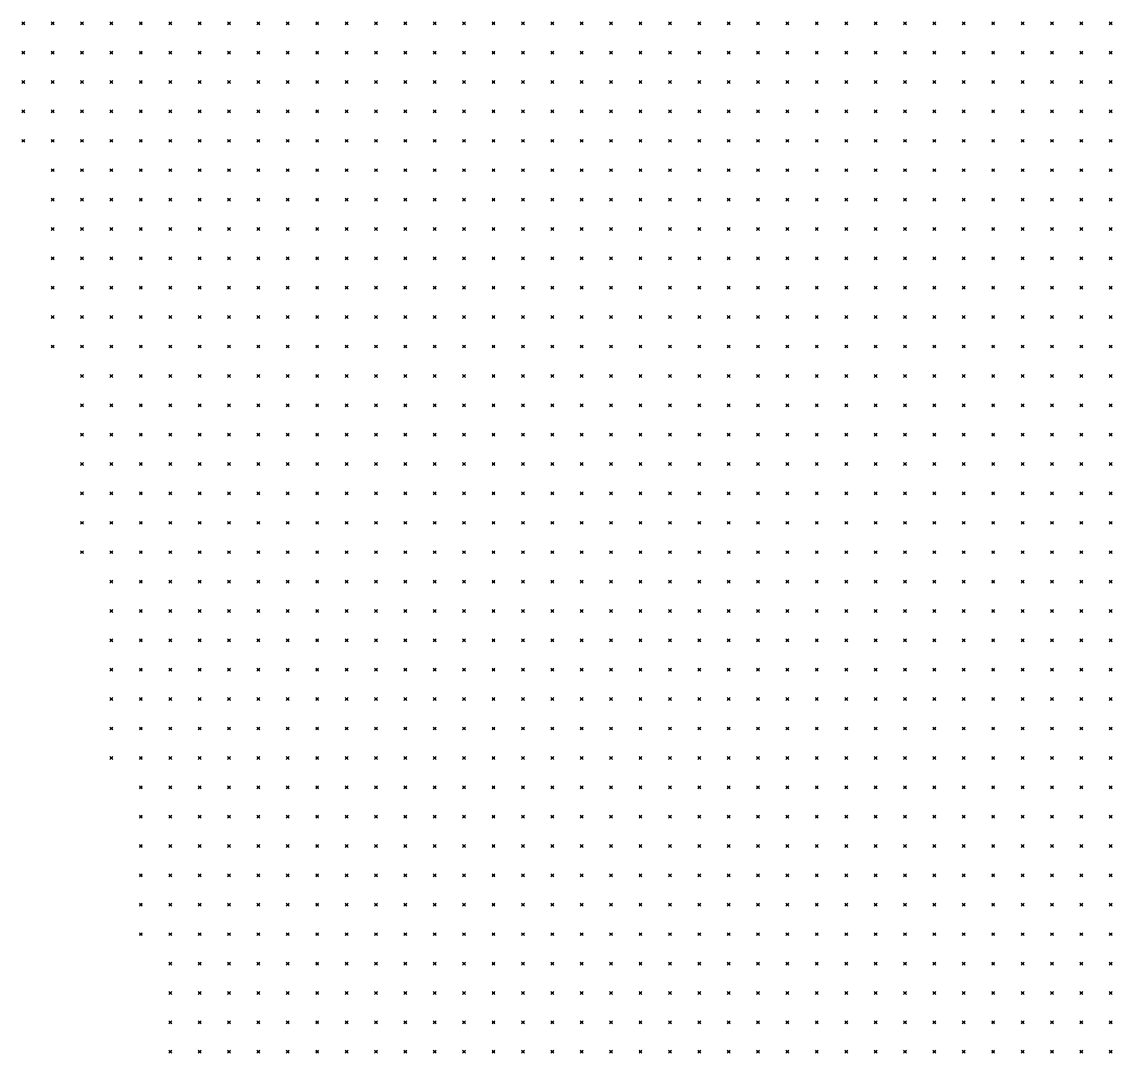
# Model space of a CAD drawing. Header units: metres. Extents: x 441556 to 446409, y 432338 to 461058.
# Drawn here: x 443034.2 to 443145.5, y 447298.8 to 447404.1 of the extents above; entities that cross this region are included whole.
import ezdxf

# ---------------------------------------------------------------- set-up
doc = ezdxf.new("R2010")
doc.units = ezdxf.units.M
doc.header["$MEASUREMENT"] = 0
doc.header["$PDMODE"] = 35
doc.header["$PDSIZE"] = 0.15
doc.layers.add('DTM-NOK-RevN_POINTS', color=91, linetype='Continuous')

msp = doc.modelspace()

# ---------------------------------------------------------------- linework, layer by layer
at = {"layer": 'DTM-NOK-RevN_POINTS'}
for p in [(443034.386, 447403.93, 388.32), (443037.385, 447403.93, 387.885), (443040.384, 447403.93, 387.202), (443043.384, 447403.93, 386.107), (443046.383, 447403.93, 385.408), (443049.382, 447403.93, 385.071), (443052.382, 447403.93, 384.819), (443055.381, 447403.93, 384.608), (443058.381, 447403.93, 384.439), (443061.38, 447403.93, 384.114), (443064.379, 447403.93, 383.684), (443067.379, 447403.93, 383.293), (443070.378, 447403.93, 382.929), (443073.377, 447403.93, 382.063), (443076.377, 447403.93, 381.107), (443079.376, 447403.93, 380.452), (443082.375, 447403.93, 379.815), (443085.375, 447403.93, 379.302), (443088.374, 447403.93, 379.216), (443091.373, 447403.93, 379.065), (443094.373, 447403.93, 378.824), (443097.372, 447403.93, 378.589), (443100.372, 447403.93, 378.29), (443103.371, 447403.93, 377.573), (443106.37, 447403.93, 377.002), (443109.37, 447403.93, 377.257), (443112.369, 447403.93, 377.613), (443115.368, 447403.93, 378.294), (443118.368, 447403.93, 379.026), (443121.367, 447403.93, 380.149), (443124.366, 447403.93, 380.418), (443127.366, 447403.93, 379.817), (443130.365, 447403.93, 378.649), (443133.365, 447403.93, 377.25), (443136.364, 447403.93, 375.798), (443139.363, 447403.93, 374.339), (443142.363, 447403.93, 372.735), (443145.362, 447403.93, 371.202), (443034.386, 447400.931, 388.195), (443037.385, 447400.931, 387.423), (443040.384, 447400.931, 386.659), (443043.384, 447400.931, 386.245), (443046.383, 447400.931, 385.914), (443049.382, 447400.931, 385.575), (443052.382, 447400.931, 385.239), (443055.381, 447400.931, 385.168), (443058.381, 447400.931, 384.951), (443061.38, 447400.931, 384.452), (443064.379, 447400.931, 383.832), (443067.379, 447400.931, 383.015), (443070.378, 447400.931, 382.346), (443073.377, 447400.931, 381.621), (443076.377, 447400.931, 381.427), (443079.376, 447400.931, 381.267), (443082.375, 447400.931, 380.559), (443085.375, 447400.931, 379.402), (443088.374, 447400.931, 379.19), (443091.373, 447400.931, 379.049), (443094.373, 447400.931, 378.836), (443097.372, 447400.931, 378.649), (443100.372, 447400.931, 378.484), (443103.371, 447400.931, 378.271), (443106.37, 447400.931, 378.184), (443109.37, 447400.931, 378.636), (443112.369, 447400.931, 379.052), (443115.368, 447400.931, 380.131), (443118.368, 447400.931, 381.278), (443121.367, 447400.931, 381.971), (443124.366, 447400.931, 381.705), (443127.366, 447400.931, 380.763), (443130.365, 447400.931, 379.413), (443133.365, 447400.931, 377.94), (443136.364, 447400.931, 376.407), (443139.363, 447400.931, 374.759), (443142.363, 447400.931, 373.246), (443145.362, 447400.931, 371.513), (443034.386, 447397.932, 388.018), (443037.385, 447397.932, 387.575), (443040.384, 447397.932, 387.315), (443043.384, 447397.932, 386.905), (443046.383, 447397.932, 386.349), (443049.382, 447397.932, 385.98), (443052.382, 447397.932, 385.799), (443055.381, 447397.932, 385.55), (443058.381, 447397.932, 385.176), (443061.38, 447397.932, 384.4), (443064.379, 447397.932, 383.294), (443067.379, 447397.932, 382.624), (443070.378, 447397.932, 382.284), (443073.377, 447397.932, 382.286), (443076.377, 447397.932, 382.174), (443079.376, 447397.932, 381.864), (443082.375, 447397.932, 381.232), (443085.375, 447397.932, 379.703), (443088.374, 447397.932, 379.13), (443091.373, 447397.932, 379.023), (443094.373, 447397.932, 378.94), (443097.372, 447397.932, 378.764), (443100.372, 447397.932, 378.832), (443103.371, 447397.932, 379.044), (443106.37, 447397.932, 379.559), (443109.37, 447397.932, 380.399), (443112.369, 447397.932, 381.387), (443115.368, 447397.932, 382.612), (443118.368, 447397.932, 383.645), (443121.367, 447397.932, 383.483), (443124.366, 447397.932, 382.75), (443127.366, 447397.932, 381.681), (443130.365, 447397.932, 380.307), (443133.365, 447397.932, 378.755), (443136.364, 447397.932, 376.955), (443139.363, 447397.932, 375.312), (443142.363, 447397.932, 373.633), (443145.362, 447397.932, 371.899), (443034.386, 447394.932, 388.496), (443037.385, 447394.932, 388.26), (443040.384, 447394.932, 387.989), (443043.384, 447394.932, 387.565), (443046.383, 447394.932, 386.917), (443049.382, 447394.932, 386.396), (443052.382, 447394.932, 386.02), (443055.381, 447394.932, 385.251), (443058.381, 447394.932, 384.732), (443061.38, 447394.932, 383.97), (443064.379, 447394.932, 383.433), (443067.379, 447394.932, 383.208), (443070.378, 447394.932, 383.193), (443073.377, 447394.932, 383.016), (443076.377, 447394.932, 382.511), (443079.376, 447394.932, 382.033), (443082.375, 447394.932, 381.524), (443085.375, 447394.932, 380.392), (443088.374, 447394.932, 379.459), (443091.373, 447394.932, 379.158), (443094.373, 447394.932, 379.155), (443097.372, 447394.932, 379.191), (443100.372, 447394.932, 379.43), (443103.371, 447394.932, 380.096), (443106.37, 447394.932, 381.255), (443109.37, 447394.932, 382.358), (443112.369, 447394.932, 383.848), (443115.368, 447394.932, 385.129), (443118.368, 447394.932, 385.525), (443121.367, 447394.932, 384.624), (443124.366, 447394.932, 383.567), (443127.366, 447394.932, 382.318), (443130.365, 447394.932, 380.869), (443133.365, 447394.932, 379.294), (443136.364, 447394.932, 377.619), (443139.363, 447394.932, 375.767), (443142.363, 447394.932, 373.906), (443145.362, 447394.932, 372.277), (443034.386, 447391.933, 388.541), (443037.385, 447391.933, 388.334), (443040.384, 447391.933, 388.211), (443043.384, 447391.933, 387.997), (443046.383, 447391.933, 387.327), (443049.382, 447391.933, 386.712), (443052.382, 447391.933, 386.039), (443055.381, 447391.933, 385.283), (443058.381, 447391.933, 384.854), (443061.38, 447391.933, 384.625), (443064.379, 447391.933, 384.396), (443067.379, 447391.933, 384.161), (443070.378, 447391.933, 383.771), (443073.377, 447391.933, 383.31), (443076.377, 447391.933, 382.731), (443079.376, 447391.933, 382.238), (443082.375, 447391.933, 381.662), (443085.375, 447391.933, 381.059), (443088.374, 447391.933, 379.959), (443091.373, 447391.933, 379.591), (443094.373, 447391.933, 379.827), (443097.372, 447391.933, 380.311), (443100.372, 447391.933, 380.736), (443103.371, 447391.933, 382.048), (443106.37, 447391.933, 383.794), (443109.37, 447391.933, 384.668), (443112.369, 447391.933, 386.208), (443115.368, 447391.933, 387.208), (443118.368, 447391.933, 386.627), (443121.367, 447391.933, 385.623), (443124.366, 447391.933, 384.289), (443127.366, 447391.933, 382.943), (443130.365, 447391.933, 381.283), (443133.365, 447391.933, 379.709), (443136.364, 447391.933, 378.204), (443139.363, 447391.933, 376.238), (443142.363, 447391.933, 374.287), (443145.362, 447391.933, 372.392), (443037.385, 447388.934, 388.423), (443040.384, 447388.934, 388.243), (443043.384, 447388.934, 387.959), (443046.383, 447388.934, 387.341), (443049.382, 447388.934, 386.729), (443052.382, 447388.934, 386.253), (443055.381, 447388.934, 385.991), (443058.381, 447388.934, 385.643), (443061.38, 447388.934, 385.218), (443064.379, 447388.934, 384.859), (443067.379, 447388.934, 384.398), (443070.378, 447388.934, 383.973), (443073.377, 447388.934, 383.6), (443076.377, 447388.934, 383.099), (443079.376, 447388.934, 382.581), (443082.375, 447388.934, 381.837), (443085.375, 447388.934, 381.508), (443088.374, 447388.934, 381.058), (443091.373, 447388.934, 380.869), (443094.373, 447388.934, 381.409), (443097.372, 447388.934, 382.708), (443100.372, 447388.934, 384.984), (443103.371, 447388.934, 386.192), (443106.37, 447388.934, 386.897), (443109.37, 447388.934, 387.263), (443112.369, 447388.934, 388.181), (443115.368, 447388.934, 388.499), (443118.368, 447388.934, 387.732), (443121.367, 447388.934, 386.394), (443124.366, 447388.934, 384.995), (443127.366, 447388.934, 383.441), (443130.365, 447388.934, 381.881), (443133.365, 447388.934, 380.151), (443136.364, 447388.934, 378.336), (443139.363, 447388.934, 376.421), (443142.363, 447388.934, 374.54), (443145.362, 447388.934, 372.681), (443037.385, 447385.934, 388.375), (443040.384, 447385.934, 388.15), (443043.384, 447385.934, 387.894), (443046.383, 447385.934, 387.413), (443049.382, 447385.934, 387.332), (443052.382, 447385.934, 387.183), (443055.381, 447385.934, 386.668), (443058.381, 447385.934, 385.911), (443061.38, 447385.934, 385.587), (443064.379, 447385.934, 385.221), (443067.379, 447385.934, 384.763), (443070.378, 447385.934, 384.315), (443073.377, 447385.934, 384.046), (443076.377, 447385.934, 383.619), (443079.376, 447385.934, 382.99), (443082.375, 447385.934, 382.412), (443085.375, 447385.934, 381.918), (443088.374, 447385.934, 381.579), (443091.373, 447385.934, 381.747), (443094.373, 447385.934, 382.688), (443097.372, 447385.934, 385.75), (443100.372, 447385.934, 388.186), (443103.371, 447385.934, 389.325), (443106.37, 447385.934, 389.724), (443109.37, 447385.934, 390.167), (443112.369, 447385.934, 390.577), (443115.368, 447385.934, 389.788), (443118.368, 447385.934, 388.65), (443121.367, 447385.934, 386.957), (443124.366, 447385.934, 385.249), (443127.366, 447385.934, 383.761), (443130.365, 447385.934, 382.25), (443133.365, 447385.934, 380.443), (443136.364, 447385.934, 378.268), (443139.363, 447385.934, 376.518), (443142.363, 447385.934, 374.721), (443145.362, 447385.934, 372.774), (443037.385, 447382.935, 388.625), (443040.384, 447382.935, 388.384), (443043.384, 447382.935, 388.321), (443046.383, 447382.935, 388.203), (443049.382, 447382.935, 387.908), (443052.382, 447382.935, 387.498), (443055.381, 447382.935, 386.912), (443058.381, 447382.935, 386.467), (443061.38, 447382.935, 386.027), (443064.379, 447382.935, 385.632), (443067.379, 447382.935, 385.247), (443070.378, 447382.935, 384.912), (443073.377, 447382.935, 384.527), (443076.377, 447382.935, 384.055), (443079.376, 447382.935, 383.58), (443082.375, 447382.935, 383.116), (443085.375, 447382.935, 382.705), (443088.374, 447382.935, 382.639), (443091.373, 447382.935, 383.069), (443094.373, 447382.935, 384.664), (443097.372, 447382.935, 388.574), (443100.372, 447382.935, 390.836), (443103.371, 447382.935, 392.214), (443106.37, 447382.935, 392.852), (443109.37, 447382.935, 392.814), (443112.369, 447382.935, 391.923), (443115.368, 447382.935, 390.729), (443118.368, 447382.935, 389.092), (443121.367, 447382.935, 387.254), (443124.366, 447382.935, 385.209), (443127.366, 447382.935, 383.856), (443130.365, 447382.935, 382.416), (443133.365, 447382.935, 380.335), (443136.364, 447382.935, 378.351), (443139.363, 447382.935, 376.409), (443142.363, 447382.935, 374.563), (443145.362, 447382.935, 372.912), (443037.385, 447379.936, 388.837), (443040.384, 447379.936, 388.753), (443043.384, 447379.936, 388.828), (443046.383, 447379.936, 388.617), (443049.382, 447379.936, 388.141), (443052.382, 447379.936, 387.72), (443055.381, 447379.936, 387.494), (443058.381, 447379.936, 387.04), (443061.38, 447379.936, 386.631), (443064.379, 447379.936, 386.369), (443067.379, 447379.936, 385.935), (443070.378, 447379.936, 385.403), (443073.377, 447379.936, 384.894), (443076.377, 447379.936, 384.495), (443079.376, 447379.936, 384.242), (443082.375, 447379.936, 384.118), (443085.375, 447379.936, 384.099), (443088.374, 447379.936, 384.007), (443091.373, 447379.936, 384.713), (443094.373, 447379.936, 386.827), (443097.372, 447379.936, 390.083), (443100.372, 447379.936, 393.022), (443103.371, 447379.936, 394.681), (443106.37, 447379.936, 395.247), (443109.37, 447379.936, 394.472), (443112.369, 447379.936, 392.937), (443115.368, 447379.936, 391.362), (443118.368, 447379.936, 389.181), (443121.367, 447379.936, 387.434), (443124.366, 447379.936, 385.511), (443127.366, 447379.936, 383.857), (443130.365, 447379.936, 381.973), (443133.365, 447379.936, 380.018), (443136.364, 447379.936, 378.177), (443139.363, 447379.936, 376.351), (443142.363, 447379.936, 374.712), (443145.362, 447379.936, 372.685), (443037.385, 447376.936, 389.822), (443040.384, 447376.936, 389.513), (443043.384, 447376.936, 389.183), (443046.383, 447376.936, 388.874), (443049.382, 447376.936, 388.558), (443052.382, 447376.936, 388.208), (443055.381, 447376.936, 387.858), (443058.381, 447376.936, 387.701), (443061.38, 447376.936, 387.156), (443064.379, 447376.936, 386.798), (443067.379, 447376.936, 386.45), (443070.378, 447376.936, 385.784), (443073.377, 447376.936, 385.248), (443076.377, 447376.936, 385.054), (443079.376, 447376.936, 384.984), (443082.375, 447376.936, 385.464), (443085.375, 447376.936, 386.018), (443088.374, 447376.936, 385.953), (443091.373, 447376.936, 386.481), (443094.373, 447376.936, 388.554), (443097.372, 447376.936, 391.795), (443100.372, 447376.936, 394.836), (443103.371, 447376.936, 396.815), (443106.37, 447376.936, 396.843), (443109.37, 447376.936, 395.438), (443112.369, 447376.936, 393.532), (443115.368, 447376.936, 391.736), (443118.368, 447376.936, 389.591), (443121.367, 447376.936, 387.417), (443124.366, 447376.936, 385.388), (443127.366, 447376.936, 383.602), (443130.365, 447376.936, 381.7), (443133.365, 447376.936, 379.885), (443136.364, 447376.936, 378.278), (443139.363, 447376.936, 376.477), (443142.363, 447376.936, 374.321), (443145.362, 447376.936, 372.359), (443037.385, 447373.937, 390.319), (443040.384, 447373.937, 390.127), (443043.384, 447373.937, 389.799), (443046.383, 447373.937, 389.338), (443049.382, 447373.937, 388.95), (443052.382, 447373.937, 388.569), (443055.381, 447373.937, 388.177), (443058.381, 447373.937, 387.836), (443061.38, 447373.937, 387.395), (443064.379, 447373.937, 387.106), (443067.379, 447373.937, 386.796), (443070.378, 447373.937, 386.372), (443073.377, 447373.937, 386.099), (443076.377, 447373.937, 386.012), (443079.376, 447373.937, 386.196), (443082.375, 447373.937, 386.733), (443085.375, 447373.937, 387.448), (443088.374, 447373.937, 387.692), (443091.373, 447373.937, 388.252), (443094.373, 447373.937, 390.52), (443097.372, 447373.937, 393.495), (443100.372, 447373.937, 396.159), (443103.371, 447373.937, 397.989), (443106.37, 447373.937, 397.961), (443109.37, 447373.937, 396.315), (443112.369, 447373.937, 394.235), (443115.368, 447373.937, 391.926), (443118.368, 447373.937, 389.7), (443121.367, 447373.937, 387.328), (443124.366, 447373.937, 385.227), (443127.366, 447373.937, 383.572), (443130.365, 447373.937, 381.662), (443133.365, 447373.937, 379.893), (443136.364, 447373.937, 378.062), (443139.363, 447373.937, 376.321), (443142.363, 447373.937, 374.151), (443145.362, 447373.937, 372.071), (443037.385, 447370.937, 390.687), (443040.384, 447370.937, 390.415), (443043.384, 447370.937, 390.051), (443046.383, 447370.937, 389.562), (443049.382, 447370.937, 389.103), (443052.382, 447370.937, 388.751), (443055.381, 447370.937, 388.24), (443058.381, 447370.937, 387.923), (443061.38, 447370.937, 387.639), (443064.379, 447370.937, 387.518), (443067.379, 447370.937, 387.396), (443070.378, 447370.937, 387.385), (443073.377, 447370.937, 387.31), (443076.377, 447370.937, 387.655), (443079.376, 447370.937, 387.989), (443082.375, 447370.937, 388.541), (443085.375, 447370.937, 388.879), (443088.374, 447370.937, 389.607), (443091.373, 447370.937, 390.347), (443094.373, 447370.937, 392.781), (443097.372, 447370.937, 395.052), (443100.372, 447370.937, 397.404), (443103.371, 447370.937, 398.979), (443106.37, 447370.937, 398.546), (443109.37, 447370.937, 396.59), (443112.369, 447370.937, 394.312), (443115.368, 447370.937, 391.883), (443118.368, 447370.937, 389.632), (443121.367, 447370.937, 387.554), (443124.366, 447370.937, 385.539), (443127.366, 447370.937, 383.486), (443130.365, 447370.937, 381.318), (443133.365, 447370.937, 379.252), (443136.364, 447370.937, 377.487), (443139.363, 447370.937, 375.506), (443142.363, 447370.937, 373.691), (443145.362, 447370.937, 371.855), (443040.384, 447367.938, 390.547), (443043.384, 447367.938, 390.144), (443046.383, 447367.938, 389.829), (443049.382, 447367.938, 389.328), (443052.382, 447367.938, 388.697), (443055.381, 447367.938, 388.297), (443058.381, 447367.938, 388.068), (443061.38, 447367.938, 388.122), (443064.379, 447367.938, 388.434), (443067.379, 447367.938, 388.603), (443070.378, 447367.938, 388.861), (443073.377, 447367.938, 389.206), (443076.377, 447367.938, 389.589), (443079.376, 447367.938, 390.367), (443082.375, 447367.938, 390.555), (443085.375, 447367.938, 390.71), (443088.374, 447367.938, 391.267), (443091.373, 447367.938, 392.078), (443094.373, 447367.938, 393.97), (443097.372, 447367.938, 397.051), (443100.372, 447367.938, 398.868), (443103.371, 447367.938, 399.663), (443106.37, 447367.938, 398.738), (443109.37, 447367.938, 396.88), (443112.369, 447367.938, 394.397), (443115.368, 447367.938, 392.16), (443118.368, 447367.938, 389.827), (443121.367, 447367.938, 387.73), (443124.366, 447367.938, 385.656), (443127.366, 447367.938, 383.269), (443130.365, 447367.938, 380.97), (443133.365, 447367.938, 378.762), (443136.364, 447367.938, 376.892), (443139.363, 447367.938, 375.081), (443142.363, 447367.938, 373.45), (443145.362, 447367.938, 371.709), (443040.384, 447364.939, 390.887), (443043.384, 447364.939, 390.505), (443046.383, 447364.939, 390.21), (443049.382, 447364.939, 389.739), (443052.382, 447364.939, 389.031), (443055.381, 447364.939, 388.83), (443058.381, 447364.939, 389.561), (443061.38, 447364.939, 389.759), (443064.379, 447364.939, 390.255), (443067.379, 447364.939, 390.403), (443070.378, 447364.939, 390.819), (443073.377, 447364.939, 391.328), (443076.377, 447364.939, 391.781), (443079.376, 447364.939, 392.518), (443082.375, 447364.939, 392.741), (443085.375, 447364.939, 392.554), (443088.374, 447364.939, 392.738), (443091.373, 447364.939, 393.575), (443094.373, 447364.939, 396.154), (443097.372, 447364.939, 398.757), (443100.372, 447364.939, 400.118), (443103.371, 447364.939, 400.112), (443106.37, 447364.939, 398.716), (443109.37, 447364.939, 397), (443112.369, 447364.939, 394.565), (443115.368, 447364.939, 392.259), (443118.368, 447364.939, 390.103), (443121.367, 447364.939, 387.961), (443124.366, 447364.939, 385.706), (443127.366, 447364.939, 383.354), (443130.365, 447364.939, 380.959), (443133.365, 447364.939, 378.483), (443136.364, 447364.939, 376.611), (443139.363, 447364.939, 375.148), (443142.363, 447364.939, 373.761), (443145.362, 447364.939, 372.352), (443040.384, 447361.939, 390.881), (443043.384, 447361.939, 390.661), (443046.383, 447361.939, 390.574), (443049.382, 447361.939, 390.425), (443052.382, 447361.939, 390.467), (443055.381, 447361.939, 390.831), (443058.381, 447361.939, 391.366), (443061.38, 447361.939, 391.685), (443064.379, 447361.939, 391.904), (443067.379, 447361.939, 392.106), (443070.378, 447361.939, 392.589), (443073.377, 447361.939, 393.065), (443076.377, 447361.939, 393.673), (443079.376, 447361.939, 394.034), (443082.375, 447361.939, 394.789), (443085.375, 447361.939, 394.903), (443088.374, 447361.939, 394.734), (443091.373, 447361.939, 395.373), (443094.373, 447361.939, 397.534), (443097.372, 447361.939, 399.767), (443100.372, 447361.939, 401.246), (443103.371, 447361.939, 400.601), (443106.37, 447361.939, 399.056), (443109.37, 447361.939, 397.083), (443112.369, 447361.939, 394.82), (443115.368, 447361.939, 392.614), (443118.368, 447361.939, 390.332), (443121.367, 447361.939, 388.079), (443124.366, 447361.939, 385.856), (443127.366, 447361.939, 383.509), (443130.365, 447361.939, 381.029), (443133.365, 447361.939, 378.576), (443136.364, 447361.939, 376.879), (443139.363, 447361.939, 375.868), (443142.363, 447361.939, 374.361), (443145.362, 447361.939, 372.71), (443040.384, 447358.94, 391.174), (443043.384, 447358.94, 391.297), (443046.383, 447358.94, 391.728), (443049.382, 447358.94, 391.934), (443052.382, 447358.94, 392.288), (443055.381, 447358.94, 392.797), (443058.381, 447358.94, 393.074), (443061.38, 447358.94, 393.221), (443064.379, 447358.94, 393.4), (443067.379, 447358.94, 393.898), (443070.378, 447358.94, 394.424), (443073.377, 447358.94, 394.763), (443076.377, 447358.94, 395.441), (443079.376, 447358.94, 396.071), (443082.375, 447358.94, 396.706), (443085.375, 447358.94, 397.108), (443088.374, 447358.94, 396.642), (443091.373, 447358.94, 397.089), (443094.373, 447358.94, 398.707), (443097.372, 447358.94, 400.793), (443100.372, 447358.94, 401.916), (443103.371, 447358.94, 401.006), (443106.37, 447358.94, 399.416), (443109.37, 447358.94, 397.319), (443112.369, 447358.94, 395.094), (443115.368, 447358.94, 392.652), (443118.368, 447358.94, 390.045), (443121.367, 447358.94, 388.085), (443124.366, 447358.94, 385.498), (443127.366, 447358.94, 383.441), (443130.365, 447358.94, 381.244), (443133.365, 447358.94, 379.017), (443136.364, 447358.94, 377.601), (443139.363, 447358.94, 376.567), (443142.363, 447358.94, 374.845), (443145.362, 447358.94, 372.807), (443040.384, 447355.941, 392.961), (443043.384, 447355.941, 393.482), (443046.383, 447355.941, 394.276), (443049.382, 447355.941, 394.301), (443052.382, 447355.941, 394.743), (443055.381, 447355.941, 394.76), (443058.381, 447355.941, 394.956), (443061.38, 447355.941, 395.049), (443064.379, 447355.941, 395.413), (443067.379, 447355.941, 395.76), (443070.378, 447355.941, 396.142), (443073.377, 447355.941, 396.717), (443076.377, 447355.941, 397.158), (443079.376, 447355.941, 397.941), (443082.375, 447355.941, 398.606), (443085.375, 447355.941, 398.738), (443088.374, 447355.941, 398.773), (443091.373, 447355.941, 398.788), (443094.373, 447355.941, 400.214), (443097.372, 447355.941, 401.668), (443100.372, 447355.941, 402.515), (443103.371, 447355.941, 401.261), (443106.37, 447355.941, 399.487), (443109.37, 447355.941, 397.522), (443112.369, 447355.941, 394.96), (443115.368, 447355.941, 392.854), (443118.368, 447355.941, 390.432), (443121.367, 447355.941, 388.299), (443124.366, 447355.941, 386.022), (443127.366, 447355.941, 383.557), (443130.365, 447355.941, 381.24), (443133.365, 447355.941, 379.152), (443136.364, 447355.941, 378.075), (443139.363, 447355.941, 376.741), (443142.363, 447355.941, 374.904), (443145.362, 447355.941, 372.951), (443040.384, 447352.941, 395.455), (443043.384, 447352.941, 395.962), (443046.383, 447352.941, 396.175), (443049.382, 447352.941, 396.328), (443052.382, 447352.941, 396.646), (443055.381, 447352.941, 396.613), (443058.381, 447352.941, 396.826), (443061.38, 447352.941, 397.155), (443064.379, 447352.941, 397.317), (443067.379, 447352.941, 397.579), (443070.378, 447352.941, 398.253), (443073.377, 447352.941, 398.467), (443076.377, 447352.941, 399.284), (443079.376, 447352.941, 399.908), (443082.375, 447352.941, 400.47), (443085.375, 447352.941, 400.707), (443088.374, 447352.941, 400.829), (443091.373, 447352.941, 401.086), (443094.373, 447352.941, 401.632), (443097.372, 447352.941, 402.518), (443100.372, 447352.941, 402.804), (443103.371, 447352.941, 401.236), (443106.37, 447352.941, 399.691), (443109.37, 447352.941, 397.674), (443112.369, 447352.941, 395.352), (443115.368, 447352.941, 393.118), (443118.368, 447352.941, 390.596), (443121.367, 447352.941, 388.216), (443124.366, 447352.941, 385.845), (443127.366, 447352.941, 383.521), (443130.365, 447352.941, 381.21), (443133.365, 447352.941, 379.57), (443136.364, 447352.941, 378.142), (443139.363, 447352.941, 376.681), (443142.363, 447352.941, 375.098), (443145.362, 447352.941, 373.35), (443040.384, 447349.942, 397.104), (443043.384, 447349.942, 397.516), (443046.383, 447349.942, 397.928), (443049.382, 447349.942, 398.408), (443052.382, 447349.942, 398.629), (443055.381, 447349.942, 398.454), (443058.381, 447349.942, 398.89), (443061.38, 447349.942, 399.304), (443064.379, 447349.942, 399.272), (443067.379, 447349.942, 399.677), (443070.378, 447349.942, 400.008), (443073.377, 447349.942, 400.374), (443076.377, 447349.942, 401.301), (443079.376, 447349.942, 401.998), (443082.375, 447349.942, 402.269), (443085.375, 447349.942, 402.501), (443088.374, 447349.942, 402.642), (443091.373, 447349.942, 402.646), (443094.373, 447349.942, 402.735), (443097.372, 447349.942, 402.865), (443100.372, 447349.942, 402.475), (443103.371, 447349.942, 401.12), (443106.37, 447349.942, 399.516), (443109.37, 447349.942, 397.569), (443112.369, 447349.942, 395.276), (443115.368, 447349.942, 393.226), (443118.368, 447349.942, 390.842), (443121.367, 447349.942, 388.404), (443124.366, 447349.942, 386.128), (443127.366, 447349.942, 383.9), (443130.365, 447349.942, 381.65), (443133.365, 447349.942, 379.775), (443136.364, 447349.942, 378.084), (443139.363, 447349.942, 376.556), (443142.363, 447349.942, 375.019), (443145.362, 447349.942, 373.161), (443043.384, 447346.943, 399.099), (443046.383, 447346.943, 399.442), (443049.382, 447346.943, 400.102), (443052.382, 447346.943, 400.119), (443055.381, 447346.943, 400.611), (443058.381, 447346.943, 400.926), (443061.38, 447346.943, 401.204), (443064.379, 447346.943, 401.489), (443067.379, 447346.943, 401.668), (443070.378, 447346.943, 402.287), (443073.377, 447346.943, 402.729), (443076.377, 447346.943, 403.708), (443079.376, 447346.943, 404.354), (443082.375, 447346.943, 404.491), (443085.375, 447346.943, 403.963), (443088.374, 447346.943, 403.961), (443091.373, 447346.943, 403.583), (443094.373, 447346.943, 403.464), (443097.372, 447346.943, 402.838), (443100.372, 447346.943, 401.87), (443103.371, 447346.943, 400.681), (443106.37, 447346.943, 399.24), (443109.37, 447346.943, 397.365), (443112.369, 447346.943, 395.105), (443115.368, 447346.943, 392.977), (443118.368, 447346.943, 390.782), (443121.367, 447346.943, 388.694), (443124.366, 447346.943, 386.716), (443127.366, 447346.943, 384.238), (443130.365, 447346.943, 382.074), (443133.365, 447346.943, 379.905), (443136.364, 447346.943, 378.335), (443139.363, 447346.943, 376.641), (443142.363, 447346.943, 375.036), (443145.362, 447346.943, 372.813), (443043.384, 447343.943, 400.748), (443046.383, 447343.943, 401.4), (443049.382, 447343.943, 401.93), (443052.382, 447343.943, 402.496), (443055.381, 447343.943, 402.599), (443058.381, 447343.943, 402.78), (443061.38, 447343.943, 403.238), (443064.379, 447343.943, 403.582), (443067.379, 447343.943, 403.952), (443070.378, 447343.943, 404.247), (443073.377, 447343.943, 405.078), (443076.377, 447343.943, 405.748), (443079.376, 447343.943, 406.275), (443082.375, 447343.943, 406.549), (443085.375, 447343.943, 405.957), (443088.374, 447343.943, 405.438), (443091.373, 447343.943, 404.549), (443094.373, 447343.943, 403.617), (443097.372, 447343.943, 402.437), (443100.372, 447343.943, 401.312), (443103.371, 447343.943, 400.057), (443106.37, 447343.943, 398.428), (443109.37, 447343.943, 396.83), (443112.369, 447343.943, 394.869), (443115.368, 447343.943, 393.012), (443118.368, 447343.943, 390.841), (443121.367, 447343.943, 388.629), (443124.366, 447343.943, 386.357), (443127.366, 447343.943, 384.048), (443130.365, 447343.943, 382.191), (443133.365, 447343.943, 380.186), (443136.364, 447343.943, 378.348), (443139.363, 447343.943, 376.608), (443142.363, 447343.943, 374.791), (443145.362, 447343.943, 372.377), (443043.384, 447340.944, 402.842), (443046.383, 447340.944, 403.304), (443049.382, 447340.944, 403.72), (443052.382, 447340.944, 404.1), (443055.381, 447340.944, 404.87), (443058.381, 447340.944, 405.062), (443061.38, 447340.944, 405.317), (443064.379, 447340.944, 405.641), (443067.379, 447340.944, 406.324), (443070.378, 447340.944, 406.848), (443073.377, 447340.944, 407.137), (443076.377, 447340.944, 408.055), (443079.376, 447340.944, 408.559), (443082.375, 447340.944, 408.464), (443085.375, 447340.944, 407.42), (443088.374, 447340.944, 406.25), (443091.373, 447340.944, 404.851), (443094.373, 447340.944, 403.28), (443097.372, 447340.944, 401.815), (443100.372, 447340.944, 400.583), (443103.371, 447340.944, 398.959), (443106.37, 447340.944, 397.6), (443109.37, 447340.944, 396.211), (443112.369, 447340.944, 394.463), (443115.368, 447340.944, 392.668), (443118.368, 447340.944, 390.522), (443121.367, 447340.944, 388.409), (443124.366, 447340.944, 386.025), (443127.366, 447340.944, 383.98), (443130.365, 447340.944, 382.149), (443133.365, 447340.944, 380.154), (443136.364, 447340.944, 378.389), (443139.363, 447340.944, 376.455), (443142.363, 447340.944, 374.322), (443145.362, 447340.944, 372.018), (443043.384, 447337.944, 404.328), (443046.383, 447337.944, 405.119), (443049.382, 447337.944, 405.568), (443052.382, 447337.944, 406.089), (443055.381, 447337.944, 406.534), (443058.381, 447337.944, 407.27), (443061.38, 447337.944, 407.653), (443064.379, 447337.944, 408.002), (443067.379, 447337.944, 408.581), (443070.378, 447337.944, 408.9), (443073.377, 447337.944, 409.274), (443076.377, 447337.944, 410.01), (443079.376, 447337.944, 410.606), (443082.375, 447337.944, 409.8), (443085.375, 447337.944, 408.317), (443088.374, 447337.944, 406.81), (443091.373, 447337.944, 405.001), (443094.373, 447337.944, 403.097), (443097.372, 447337.944, 401.299), (443100.372, 447337.944, 399.794), (443103.371, 447337.944, 398.211), (443106.37, 447337.944, 396.53), (443109.37, 447337.944, 395.128), (443112.369, 447337.944, 393.687), (443115.368, 447337.944, 392.244), (443118.368, 447337.944, 390.312), (443121.367, 447337.944, 388.182), (443124.366, 447337.944, 385.893), (443127.366, 447337.944, 383.794), (443130.365, 447337.944, 381.706), (443133.365, 447337.944, 379.738), (443136.364, 447337.944, 377.913), (443139.363, 447337.944, 375.845), (443142.363, 447337.944, 373.923), (443145.362, 447337.944, 371.71), (443043.384, 447334.945, 405.718), (443046.383, 447334.945, 406.578), (443049.382, 447334.945, 407.343), (443052.382, 447334.945, 408.055), (443055.381, 447334.945, 408.595), (443058.381, 447334.945, 409.636), (443061.38, 447334.945, 410.233), (443064.379, 447334.945, 410.72), (443067.379, 447334.945, 410.968), (443070.378, 447334.945, 411.473), (443073.377, 447334.945, 411.969), (443076.377, 447334.945, 412.175), (443079.376, 447334.945, 412.033), (443082.375, 447334.945, 410.609), (443085.375, 447334.945, 409.053), (443088.374, 447334.945, 407.099), (443091.373, 447334.945, 405.052), (443094.373, 447334.945, 402.967), (443097.372, 447334.945, 400.954), (443100.372, 447334.945, 399.242), (443103.371, 447334.945, 397.474), (443106.37, 447334.945, 395.716), (443109.37, 447334.945, 394.295), (443112.369, 447334.945, 392.987), (443115.368, 447334.945, 391.767), (443118.368, 447334.945, 389.865), (443121.367, 447334.945, 387.808), (443124.366, 447334.945, 385.582), (443127.366, 447334.945, 383.551), (443130.365, 447334.945, 381.45), (443133.365, 447334.945, 379.302), (443136.364, 447334.945, 377.074), (443139.363, 447334.945, 375.194), (443142.363, 447334.945, 373.084), (443145.362, 447334.945, 371.082), (443043.384, 447331.946, 407.889), (443046.383, 447331.946, 408.454), (443049.382, 447331.946, 409.452), (443052.382, 447331.946, 410.233), (443055.381, 447331.946, 410.998), (443058.381, 447331.946, 411.91), (443061.38, 447331.946, 412.328), (443064.379, 447331.946, 412.731), (443067.379, 447331.946, 413.227), (443070.378, 447331.946, 413.817), (443073.377, 447331.946, 414.102), (443076.377, 447331.946, 414.079), (443079.376, 447331.946, 413.204), (443082.375, 447331.946, 411.427), (443085.375, 447331.946, 409.301), (443088.374, 447331.946, 407.165), (443091.373, 447331.946, 405.018), (443094.373, 447331.946, 403.03), (443097.372, 447331.946, 400.804), (443100.372, 447331.946, 399.039), (443103.371, 447331.946, 397.169), (443106.37, 447331.946, 395.473), (443109.37, 447331.946, 393.836), (443112.369, 447331.946, 392.273), (443115.368, 447331.946, 390.973), (443118.368, 447331.946, 389.163), (443121.367, 447331.946, 387.524), (443124.366, 447331.946, 385.474), (443127.366, 447331.946, 383.304), (443130.365, 447331.946, 381.109), (443133.365, 447331.946, 378.677), (443136.364, 447331.946, 376.452), (443139.363, 447331.946, 374.282), (443142.363, 447331.946, 372.357), (443145.362, 447331.946, 370.662), (443043.384, 447328.946, 410.23), (443046.383, 447328.946, 411.032), (443049.382, 447328.946, 411.55), (443052.382, 447328.946, 412.229), (443055.381, 447328.946, 413.187), (443058.381, 447328.946, 414.522), (443061.38, 447328.946, 414.966), (443064.379, 447328.946, 415.458), (443067.379, 447328.946, 415.961), (443070.378, 447328.946, 416.485), (443073.377, 447328.946, 416.281), (443076.377, 447328.946, 415.36), (443079.376, 447328.946, 413.88), (443082.375, 447328.946, 411.653), (443085.375, 447328.946, 409.297), (443088.374, 447328.946, 407.156), (443091.373, 447328.946, 405.015), (443094.373, 447328.946, 403.086), (443097.372, 447328.946, 401.086), (443100.372, 447328.946, 399.255), (443103.371, 447328.946, 397.415), (443106.37, 447328.946, 395.376), (443109.37, 447328.946, 393.455), (443112.369, 447328.946, 391.793), (443115.368, 447328.946, 390.185), (443118.368, 447328.946, 388.621), (443121.367, 447328.946, 387.081), (443124.366, 447328.946, 385.031), (443127.366, 447328.946, 383.084), (443130.365, 447328.946, 380.818), (443133.365, 447328.946, 378.317), (443136.364, 447328.946, 375.913), (443139.363, 447328.946, 373.53), (443142.363, 447328.946, 371.818), (443145.362, 447328.946, 370.138), (443046.383, 447325.947, 412.864), (443049.382, 447325.947, 413.674), (443052.382, 447325.947, 414.358), (443055.381, 447325.947, 415.567), (443058.381, 447325.947, 416.552), (443061.38, 447325.947, 417.737), (443064.379, 447325.947, 418.571), (443067.379, 447325.947, 418.811), (443070.378, 447325.947, 418.62), (443073.377, 447325.947, 417.698), (443076.377, 447325.947, 416.308), (443079.376, 447325.947, 414.379), (443082.375, 447325.947, 412.049), (443085.375, 447325.947, 409.482), (443088.374, 447325.947, 407.118), (443091.373, 447325.947, 404.904), (443094.373, 447325.947, 403.234), (443097.372, 447325.947, 401.253), (443100.372, 447325.947, 399.436), (443103.371, 447325.947, 397.418), (443106.37, 447325.947, 395.34), (443109.37, 447325.947, 393.267), (443112.369, 447325.947, 391.362), (443115.368, 447325.947, 389.731), (443118.368, 447325.947, 388.063), (443121.367, 447325.947, 386.393), (443124.366, 447325.947, 384.748), (443127.366, 447325.947, 382.829), (443130.365, 447325.947, 380.522), (443133.365, 447325.947, 377.944), (443136.364, 447325.947, 375.715), (443139.363, 447325.947, 373.459), (443142.363, 447325.947, 371.681), (443145.362, 447325.947, 370.258), (443046.383, 447322.948, 414.506), (443049.382, 447322.948, 415.354), (443052.382, 447322.948, 416.508), (443055.381, 447322.948, 417.969), (443058.381, 447322.948, 419.386), (443061.38, 447322.948, 420.604), (443064.379, 447322.948, 421.586), (443067.379, 447322.948, 421.443), (443070.378, 447322.948, 420.451), (443073.377, 447322.948, 419.178), (443076.377, 447322.948, 417.089), (443079.376, 447322.948, 414.849), (443082.375, 447322.948, 412.328), (443085.375, 447322.948, 409.76), (443088.374, 447322.948, 407.506), (443091.373, 447322.948, 405.442), (443094.373, 447322.948, 403.822), (443097.372, 447322.948, 401.727), (443100.372, 447322.948, 399.607), (443103.371, 447322.948, 397.391), (443106.37, 447322.948, 395.2), (443109.37, 447322.948, 393.074), (443112.369, 447322.948, 391.199), (443115.368, 447322.948, 389.594), (443118.368, 447322.948, 387.686), (443121.367, 447322.948, 385.929), (443124.366, 447322.948, 384.346), (443127.366, 447322.948, 382.587), (443130.365, 447322.948, 380.316), (443133.365, 447322.948, 377.761), (443136.364, 447322.948, 375.573), (443139.363, 447322.948, 373.614), (443142.363, 447322.948, 372.062), (443145.362, 447322.948, 370.628), (443046.383, 447319.948, 416.456), (443049.382, 447319.948, 417.153), (443052.382, 447319.948, 418.391), (443055.381, 447319.948, 419.968), (443058.381, 447319.948, 421.674), (443061.38, 447319.948, 423.178), (443064.379, 447319.948, 424.1), (443067.379, 447319.948, 423.236), (443070.378, 447319.948, 421.899), (443073.377, 447319.948, 420.191), (443076.377, 447319.948, 417.806), (443079.376, 447319.948, 415.392), (443082.375, 447319.948, 412.956), (443085.375, 447319.948, 410.63), (443088.374, 447319.948, 408.261), (443091.373, 447319.948, 406.278), (443094.373, 447319.948, 404.313), (443097.372, 447319.948, 401.922), (443100.372, 447319.948, 399.669), (443103.371, 447319.948, 397.349), (443106.37, 447319.948, 395.046), (443109.37, 447319.948, 392.98), (443112.369, 447319.948, 391.057), (443115.368, 447319.948, 389.241), (443118.368, 447319.948, 387.336), (443121.367, 447319.948, 385.641), (443124.366, 447319.948, 383.92), (443127.366, 447319.948, 382.337), (443130.365, 447319.948, 380.488), (443133.365, 447319.948, 378.169), (443136.364, 447319.948, 376.093), (443139.363, 447319.948, 373.916), (443142.363, 447319.948, 372.19), (443145.362, 447319.948, 370.788), (443046.383, 447316.949, 418.116), (443049.382, 447316.949, 418.943), (443052.382, 447316.949, 420.109), (443055.381, 447316.949, 421.477), (443058.381, 447316.949, 423.246), (443061.38, 447316.949, 425.219), (443064.379, 447316.949, 425.748), (443067.379, 447316.949, 424.471), (443070.378, 447316.949, 422.596), (443073.377, 447316.949, 420.603), (443076.377, 447316.949, 418.28), (443079.376, 447316.949, 415.819), (443082.375, 447316.949, 413.522), (443085.375, 447316.949, 411.316), (443088.374, 447316.949, 409.353), (443091.373, 447316.949, 407.07), (443094.373, 447316.949, 404.724), (443097.372, 447316.949, 402.322), (443100.372, 447316.949, 400.101), (443103.371, 447316.949, 397.633), (443106.37, 447316.949, 395.06), (443109.37, 447316.949, 392.935), (443112.369, 447316.949, 390.825), (443115.368, 447316.949, 388.837), (443118.368, 447316.949, 387.072), (443121.367, 447316.949, 385.377), (443124.366, 447316.949, 383.637), (443127.366, 447316.949, 381.932), (443130.365, 447316.949, 380.328), (443133.365, 447316.949, 378.56), (443136.364, 447316.949, 376.836), (443139.363, 447316.949, 374.779), (443142.363, 447316.949, 372.933), (443145.362, 447316.949, 371.092), (443046.383, 447313.95, 419.997), (443049.382, 447313.95, 420.597), (443052.382, 447313.95, 421.785), (443055.381, 447313.95, 423.05), (443058.381, 447313.95, 424.809), (443061.38, 447313.95, 426.461), (443064.379, 447313.95, 426.619), (443067.379, 447313.95, 425.157), (443070.378, 447313.95, 423.039), (443073.377, 447313.95, 421.103), (443076.377, 447313.95, 418.595), (443079.376, 447313.95, 416.361), (443082.375, 447313.95, 413.918), (443085.375, 447313.95, 411.759), (443088.374, 447313.95, 409.823), (443091.373, 447313.95, 407.667), (443094.373, 447313.95, 405.027), (443097.372, 447313.95, 402.63), (443100.372, 447313.95, 400.476), (443103.371, 447313.95, 397.937), (443106.37, 447313.95, 395.227), (443109.37, 447313.95, 392.951), (443112.369, 447313.95, 390.644), (443115.368, 447313.95, 388.556), (443118.368, 447313.95, 386.548), (443121.367, 447313.95, 384.965), (443124.366, 447313.95, 383.329), (443127.366, 447313.95, 381.739), (443130.365, 447313.95, 380.182), (443133.365, 447313.95, 378.549), (443136.364, 447313.95, 377.019), (443139.363, 447313.95, 375.213), (443142.363, 447313.95, 373.374), (443145.362, 447313.95, 371.484), (443046.383, 447310.95, 421.404), (443049.382, 447310.95, 422.095), (443052.382, 447310.95, 422.973), (443055.381, 447310.95, 423.905), (443058.381, 447310.95, 425.909), (443061.38, 447310.95, 427.355), (443064.379, 447310.95, 427.134), (443067.379, 447310.95, 425.359), (443070.378, 447310.95, 423.4), (443073.377, 447310.95, 421.192), (443076.377, 447310.95, 418.833), (443079.376, 447310.95, 416.524), (443082.375, 447310.95, 414.327), (443085.375, 447310.95, 412.095), (443088.374, 447310.95, 410.122), (443091.373, 447310.95, 407.812), (443094.373, 447310.95, 405.541), (443097.372, 447310.95, 402.876), (443100.372, 447310.95, 400.408), (443103.371, 447310.95, 398.059), (443106.37, 447310.95, 395.478), (443109.37, 447310.95, 393.053), (443112.369, 447310.95, 390.556), (443115.368, 447310.95, 388.32), (443118.368, 447310.95, 385.966), (443121.367, 447310.95, 384.261), (443124.366, 447310.95, 382.967), (443127.366, 447310.95, 381.551), (443130.365, 447310.95, 380.094), (443133.365, 447310.95, 378.44), (443136.364, 447310.95, 376.962), (443139.363, 447310.95, 375.137), (443142.363, 447310.95, 373.326), (443145.362, 447310.95, 371.686), (443049.382, 447307.951, 423.879), (443052.382, 447307.951, 424.648), (443055.381, 447307.951, 425.722), (443058.381, 447307.951, 427.047), (443061.38, 447307.951, 427.963), (443064.379, 447307.951, 427.412), (443067.379, 447307.951, 425.623), (443070.378, 447307.951, 423.593), (443073.377, 447307.951, 421.328), (443076.377, 447307.951, 418.833), (443079.376, 447307.951, 416.7), (443082.375, 447307.951, 414.418), (443085.375, 447307.951, 412.092), (443088.374, 447307.951, 410.226), (443091.373, 447307.951, 407.894), (443094.373, 447307.951, 405.554), (443097.372, 447307.951, 402.847), (443100.372, 447307.951, 400.642), (443103.371, 447307.951, 398.236), (443106.37, 447307.951, 395.691), (443109.37, 447307.951, 393.238), (443112.369, 447307.951, 390.419), (443115.368, 447307.951, 387.864), (443118.368, 447307.951, 385.483), (443121.367, 447307.951, 383.828), (443124.366, 447307.951, 382.72), (443127.366, 447307.951, 381.525), (443130.365, 447307.951, 379.93), (443133.365, 447307.951, 378.209), (443136.364, 447307.951, 376.617), (443139.363, 447307.951, 374.954), (443142.363, 447307.951, 373.149), (443145.362, 447307.951, 371.488), (443049.382, 447304.952, 425.506), (443052.382, 447304.952, 426.151), (443055.381, 447304.952, 427.141), (443058.381, 447304.952, 428.272), (443061.38, 447304.952, 428.431), (443064.379, 447304.952, 427.594), (443067.379, 447304.952, 425.672), (443070.378, 447304.952, 423.657), (443073.377, 447304.952, 421.623), (443076.377, 447304.952, 419.055), (443079.376, 447304.952, 416.611), (443082.375, 447304.952, 414.293), (443085.375, 447304.952, 412.3), (443088.374, 447304.952, 410.193), (443091.373, 447304.952, 407.896), (443094.373, 447304.952, 405.711), (443097.372, 447304.952, 403.065), (443100.372, 447304.952, 400.826), (443103.371, 447304.952, 398.6), (443106.37, 447304.952, 396.128), (443109.37, 447304.952, 393.622), (443112.369, 447304.952, 390.734), (443115.368, 447304.952, 388.251), (443118.368, 447304.952, 385.821), (443121.367, 447304.952, 384.299), (443124.366, 447304.952, 383.124), (443127.366, 447304.952, 381.483), (443130.365, 447304.952, 379.898), (443133.365, 447304.952, 378.18), (443136.364, 447304.952, 376.543), (443139.363, 447304.952, 374.843), (443142.363, 447304.952, 372.808), (443145.362, 447304.952, 370.759), (443049.382, 447301.952, 427.284), (443052.382, 447301.952, 427.565), (443055.381, 447301.952, 428.403), (443058.381, 447301.952, 429.139), (443061.38, 447301.952, 429.269), (443064.379, 447301.952, 428.171), (443067.379, 447301.952, 426.069), (443070.378, 447301.952, 423.887), (443073.377, 447301.952, 421.515), (443076.377, 447301.952, 418.875), (443079.376, 447301.952, 416.318), (443082.375, 447301.952, 413.96), (443085.375, 447301.952, 412.025), (443088.374, 447301.952, 410.121), (443091.373, 447301.952, 407.92), (443094.373, 447301.952, 405.808), (443097.372, 447301.952, 403.257), (443100.372, 447301.952, 401.118), (443103.371, 447301.952, 398.926), (443106.37, 447301.952, 396.444), (443109.37, 447301.952, 393.888), (443112.369, 447301.952, 391.014), (443115.368, 447301.952, 388.702), (443118.368, 447301.952, 386.426), (443121.367, 447301.952, 384.875), (443124.366, 447301.952, 383.267), (443127.366, 447301.952, 381.398), (443130.365, 447301.952, 379.627), (443133.365, 447301.952, 377.921), (443136.364, 447301.952, 376.443), (443139.363, 447301.952, 374.655), (443142.363, 447301.952, 372.341), (443145.362, 447301.952, 370.503), (443049.382, 447298.953, 429.081), (443052.382, 447298.953, 429.566), (443055.381, 447298.953, 430.146), (443058.381, 447298.953, 430.394), (443061.38, 447298.953, 429.886), (443064.379, 447298.953, 428.458), (443067.379, 447298.953, 426.247), (443070.378, 447298.953, 424.167), (443073.377, 447298.953, 421.842), (443076.377, 447298.953, 418.975), (443079.376, 447298.953, 416.338), (443082.375, 447298.953, 413.837), (443085.375, 447298.953, 411.616), (443088.374, 447298.953, 409.867), (443091.373, 447298.953, 408.152), (443094.373, 447298.953, 406.007), (443097.372, 447298.953, 403.639), (443100.372, 447298.953, 401.294), (443103.371, 447298.953, 399.044), (443106.37, 447298.953, 396.548), (443109.37, 447298.953, 394.131), (443112.369, 447298.953, 391.463), (443115.368, 447298.953, 389.194), (443118.368, 447298.953, 386.944), (443121.367, 447298.953, 385.182), (443124.366, 447298.953, 383.249), (443127.366, 447298.953, 381.423), (443130.365, 447298.953, 379.615), (443133.365, 447298.953, 377.93), (443136.364, 447298.953, 376.396), (443139.363, 447298.953, 374.704), (443142.363, 447298.953, 372.724), (443145.362, 447298.953, 370.591)]:
    msp.add_point(p, dxfattribs=at)

doc.saveas('drawing.dxf')
